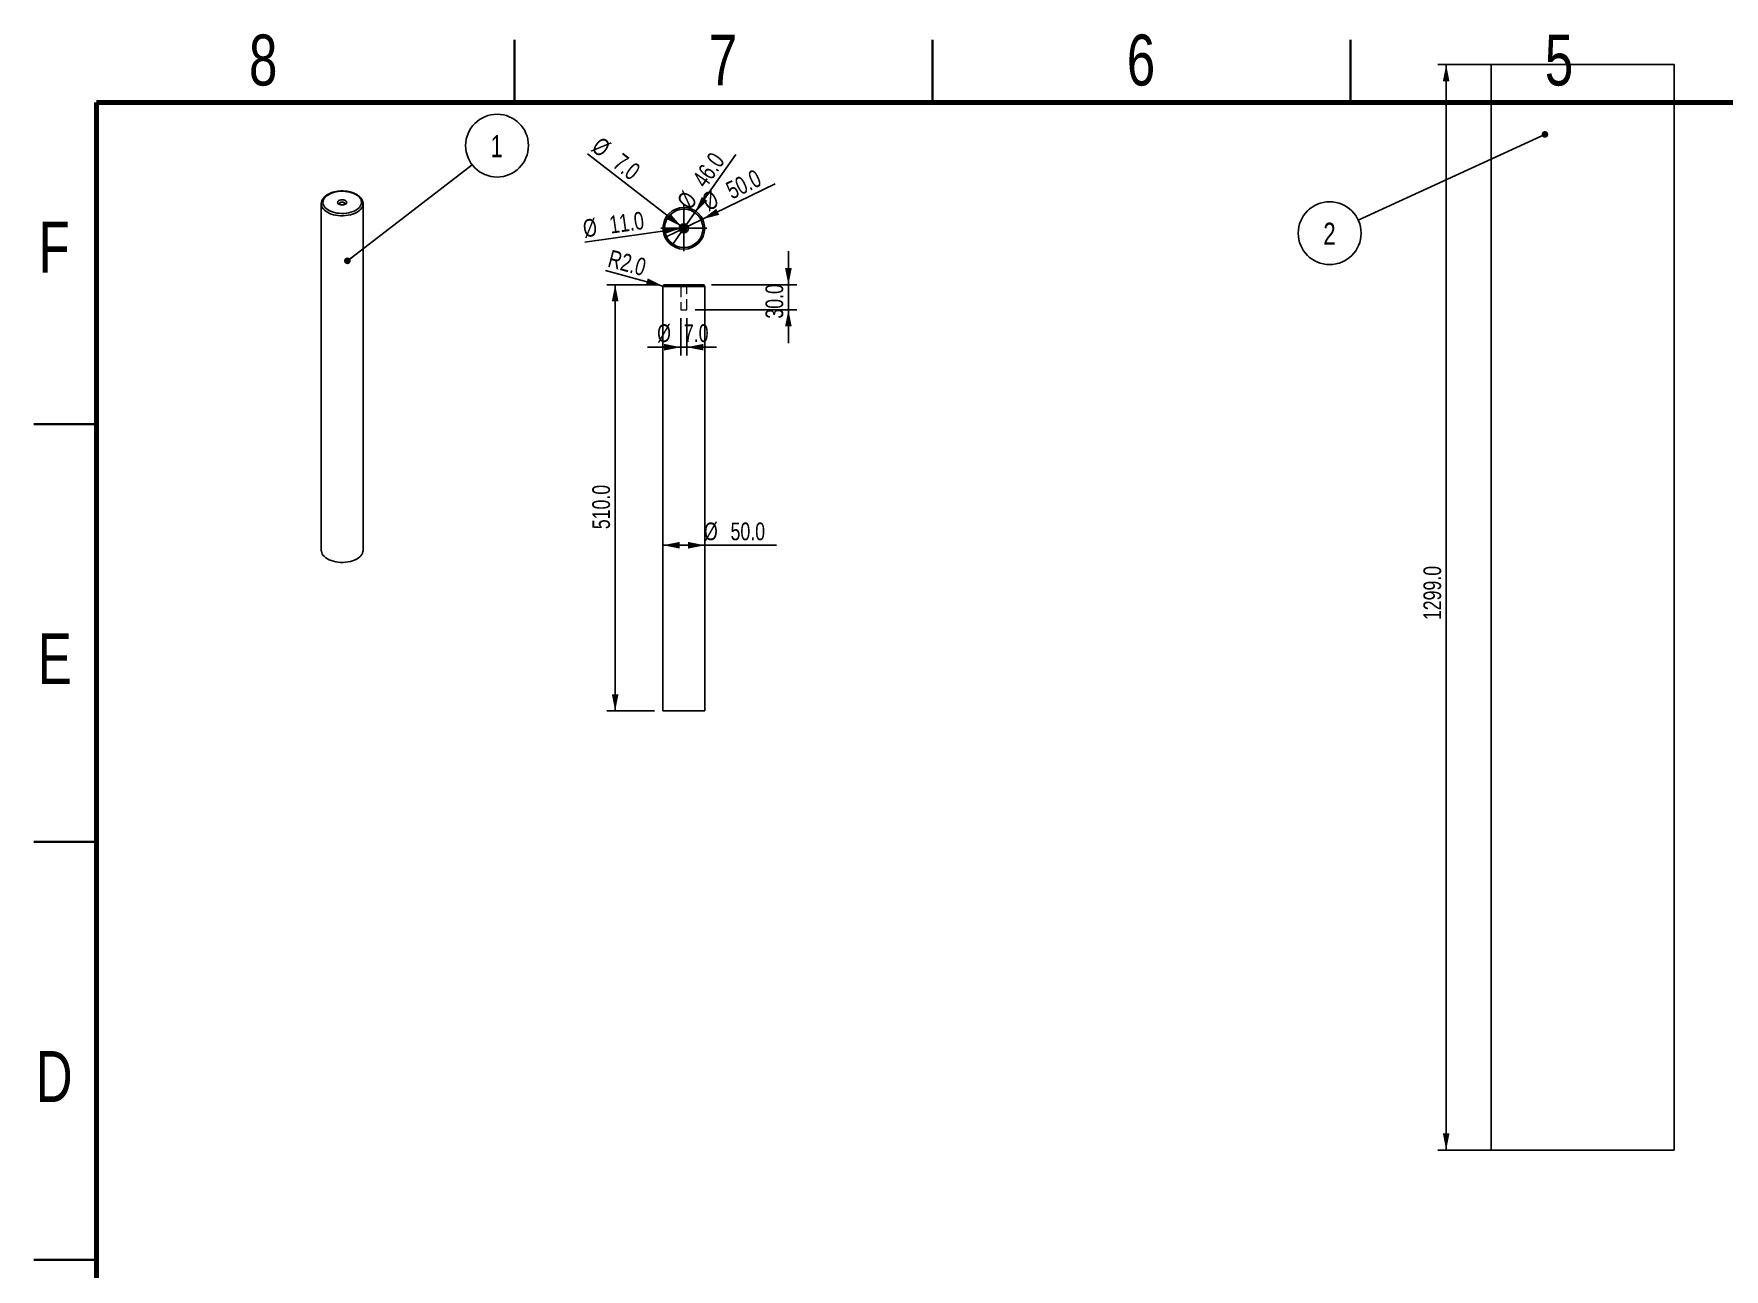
# Model space of a CAD drawing. Header units: millimetres. Extents: x 12 to 2088, y 10 to 1476.
# Drawn here: x 12 to 1023, y 737 to 1476 of the extents above; entities that cross this region are included whole.
import ezdxf

# ---------------------------------------------------------------- set-up
doc = ezdxf.new("R2010")
doc.units = ezdxf.units.MM
doc.header["$LTSCALE"] = 5
doc.linetypes.add('HIDDEN', pattern=[1.905, 1.27, -0.635])
doc.layers.add('SHEET', color=179, linetype='Continuous')
doc.styles.add('SLDTEXTSTYLE0', font='TXT', dxfattribs={"width": 0.75})
doc.dimstyles.new('SLDDIMSTYLE0', dxfattribs={"dimtxt": 0.18, "dimasz": 4, "dimexe": 0, "dimexo": 0.0625, "dimgap": 0, "dimtad": 0, "dimtih": 1, "dimtoh": 1, "dimdec": 0, "dimrnd": 1e-09, "dimzin": 0, "dimdsep": 46, "dimtxsty": 'Standard', "dimblk1": 'DOT', "dimblk2": 'DOT', "dimsah": 1, "dimcen": 0.09, "dimadec": 0, "dimazin": 0, "dimtfac": 4, "dimtdec": 0, "dimtofl": 0, "dimtmove": 0, "dimatfit": 3, "dimldrblk": 'DOT', "dimfxl": 1, "dimfrac": 2, "dimtolj": 1, "dimtzin": 0, "dimarcsym": 0})
doc.dimstyles.new('SLDDIMSTYLE1', dxfattribs={"dimtxt": 10.583333, "dimasz": 10, "dimexe": 0, "dimexo": 0.0625, "dimgap": 2.645833, "dimtad": 1, "dimdec": 1, "dimlfac": 2, "dimrnd": 1e-09, "dimzin": 4, "dimdsep": 46, "dimtxsty": 'SLDTEXTSTYLE0', "dimsah": 1, "dimcen": 0.09, "dimadec": 0, "dimazin": 1, "dimtfac": 1, "dimtdec": 1, "dimtofl": 0, "dimtmove": 0, "dimatfit": 3, "dimfxl": 1, "dimfrac": 2, "dimtolj": 1, "dimtzin": 12, "dimarcsym": 0})
doc.dimstyles.new('SLDDIMSTYLE2', dxfattribs={"dimtxt": 10.583333, "dimasz": 10, "dimexe": 0, "dimexo": 0.0625, "dimgap": 2.645833, "dimtad": 1, "dimdec": 1, "dimlfac": 2, "dimrnd": 1e-09, "dimzin": 4, "dimdsep": 46, "dimtxsty": 'SLDTEXTSTYLE0', "dimsah": 1, "dimcen": 0.09, "dimadec": 0, "dimazin": 1, "dimtfac": 1, "dimtdec": 1, "dimtmove": 0, "dimatfit": 0, "dimfxl": 1, "dimfrac": 2, "dimtolj": 1, "dimtzin": 12, "dimarcsym": 0})
doc.dimstyles.new('SLDDIMSTYLE3', dxfattribs={"dimtxt": 10.583333, "dimasz": 10, "dimexe": 0, "dimexo": 0.0625, "dimgap": 2.645833, "dimtad": 1, "dimdec": 1, "dimlfac": 2, "dimrnd": 1e-09, "dimzin": 4, "dimdsep": 46, "dimtxsty": 'SLDTEXTSTYLE0', "dimsah": 1, "dimcen": 0, "dimadec": 0, "dimazin": 1, "dimtfac": 1, "dimtdec": 1, "dimtofl": 0, "dimtmove": 0, "dimatfit": 3, "dimfxl": 1, "dimfrac": 2, "dimtolj": 1, "dimtzin": 12, "dimarcsym": 0})
doc.dimstyles.new('SLDDIMSTYLE4', dxfattribs={"dimtxt": 10.583333, "dimasz": 10, "dimexe": 0, "dimexo": 0.0625, "dimgap": 2.645833, "dimtad": 1, "dimdec": 1, "dimlfac": 2, "dimrnd": 1e-09, "dimzin": 4, "dimdsep": 46, "dimtxsty": 'SLDTEXTSTYLE0', "dimblk1": 'NONE', "dimsah": 1, "dimcen": 0, "dimadec": 0, "dimazin": 1, "dimtfac": 1, "dimtdec": 1, "dimtmove": 0, "dimatfit": 3, "dimldrblk": 'NONE', "dimfxl": 1, "dimfrac": 2, "dimtolj": 1, "dimtzin": 12, "dimarcsym": 0})

# ---------------------------------------------------------------- blocks, each defined once
blk = doc.blocks.new('SW_NOTE_0_2')
at = {"layer": 'SHEET', "color": 0}
blk.add_circle((14.9, 11.5), 18.8, dxfattribs=at)
at = {"layer": 'SHEET', "color": 0, "insert": (14.7, 17.8), "char_height": 13.2, "attachment_point": 2, "style": 'SLDTEXTSTYLE0'}
blk.add_mtext('1', dxfattribs=at)
blk = doc.blocks.new('_Dot')
at = {"color": 0, "linetype": 'ByBlock', "lineweight": -2}
blk.add_line((-0.5, 0), (-1, 0), dxfattribs=at)
at = {"color": 0, "linetype": 'ByBlock', "const_width": 0.5}
blk.add_lwpolyline([(-0.25, 0, 1), (0.25, 0, 1)], format="xyb", close=True, dxfattribs=at)
blk = doc.blocks.new('_D')
at = {"layer": 'SHEET'}
for p, q in [((384.8, 1325.9), (355.2, 1325.9)), ((360.2, 1325.9), (360.2, 1070.9)), ((383.8, 1070.9), (355.2, 1070.9))]:
    blk.add_line(p, q, dxfattribs=at)
for points in [[(360.2, 1325.9), (358.2, 1315.9), (362.2, 1315.9)], [(360.2, 1070.9), (362.2, 1080.9), (358.2, 1080.9)]]:
    blk.add_solid(points, dxfattribs=at)
at = {"layer": 'SHEET', "insert": (346.5, 1179.6), "char_height": 10.58, "attachment_point": 1, "rotation": 90, "style": 'SLDTEXTSTYLE0'}
blk.add_mtext('510.0', dxfattribs=at)
blk = doc.blocks.new('_D_1')
at = {"layer": 'SHEET'}
for q in [(388.8, 1170), (456.6, 1170)]:
    blk.add_line((413.8, 1170), q, dxfattribs=at)
for points in [[(388.8, 1170), (398.8, 1168), (398.8, 1172)], [(413.8, 1170), (403.8, 1172), (403.8, 1168)]]:
    blk.add_solid(points, dxfattribs=at)
at = {"layer": 'SHEET', "char_height": 10.58, "attachment_point": 1, "style": 'SLDTEXTSTYLE0'}
for s, insert in [('%%c', (413.3, 1183.6)), ('50.0', (429.2, 1183.6))]:
    blk.add_mtext(s, dxfattribs=dict(at, insert=insert))
blk = doc.blocks.new('_D_2')
at = {"layer": 'SHEET'}
for p, q in [((463.8, 1325.9), (463.8, 1345.9)), ((417.8, 1325.9), (468.8, 1325.9)), ((463.8, 1310.9), (463.8, 1325.9)), ((408, 1310.9), (468.8, 1310.9)), ((463.8, 1310.9), (463.8, 1290.9))]:
    blk.add_line(p, q, dxfattribs=at)
for points in [[(463.8, 1325.9), (465.8, 1335.9), (461.8, 1335.9)], [(463.8, 1310.9), (461.8, 1300.9), (465.8, 1300.9)]]:
    blk.add_solid(points, dxfattribs=at)
at = {"layer": 'SHEET', "insert": (450.1, 1305.6), "char_height": 10.58, "attachment_point": 1, "rotation": 90, "style": 'SLDTEXTSTYLE0'}
blk.add_mtext('30.0', dxfattribs=at)
blk = doc.blocks.new('_D_3')
at = {"layer": 'SHEET'}
for p, q in [((399.5, 1305.9), (399.5, 1283.5)), ((403, 1305.9), (403, 1283.5)), ((399.5, 1288.5), (379.5, 1288.5)), ((403, 1288.5), (399.5, 1288.5)), ((403, 1288.5), (420.8, 1288.5))]:
    blk.add_line(p, q, dxfattribs=at)
for points in [[(399.5, 1288.5), (389.5, 1290.5), (389.5, 1286.5)], [(403, 1288.5), (413, 1286.5), (413, 1290.5)]]:
    blk.add_solid(points, dxfattribs=at)
at = {"layer": 'SHEET', "char_height": 10.58, "attachment_point": 1, "style": 'SLDTEXTSTYLE0'}
for s, insert in [('%%c', (385.3, 1302.2)), ('7.0', (401.3, 1302.2))]:
    blk.add_mtext(s, dxfattribs=dict(at, insert=insert))
blk = doc.blocks.new('_D_4')
at = {"layer": 'SHEET'}
for q in [(354.5, 1334.3), (389.8, 1324.9)]:
    blk.add_line((388.8, 1325.1), q, dxfattribs=at)
blk.add_solid([(388.8, 1325.1), (379.7, 1329.7), (378.6, 1325.8)], dxfattribs=at)
at = {"layer": 'SHEET', "insert": (357.9, 1347), "char_height": 10.58, "attachment_point": 1, "rotation": 345, "style": 'SLDTEXTSTYLE0'}
blk.add_mtext('R2.0', dxfattribs=at)
blk = doc.blocks.new('_D_5')
at = {"layer": 'SHEET'}
for q in [(432.4, 1403.9), (394.6, 1350.2)]:
    blk.add_line((407.9, 1369), q, dxfattribs=at)
blk.add_solid([(407.9, 1369), (415.3, 1376.1), (412, 1378.4)], dxfattribs=at)
at = {"layer": 'SHEET', "char_height": 10.58, "attachment_point": 1, "rotation": 54.8849, "style": 'SLDTEXTSTYLE0'}
for s, insert in [('46.0', (405.7, 1389.2)), ('%%c', (396.5, 1376.1))]:
    blk.add_mtext(s, dxfattribs=dict(at, insert=insert))
blk = doc.blocks.new('_None')
blk = doc.blocks.new('_D_6')
at = {"layer": 'SHEET'}
for q in [(455.9, 1386.2), (390, 1354.2)]:
    blk.add_line((412.5, 1365.1), q, dxfattribs=at)
blk.add_solid([(412.5, 1365.1), (422.4, 1367.7), (420.6, 1371.3)], dxfattribs=at)
at = {"layer": 'SHEET', "char_height": 10.58, "attachment_point": 1, "rotation": 25.9072, "style": 'SLDTEXTSTYLE0'}
for s, insert in [('50.0', (425.4, 1386.3)), ('%%c', (411.1, 1379.3))]:
    blk.add_mtext(s, dxfattribs=dict(at, insert=insert))
blk = doc.blocks.new('_D_7')
at = {"layer": 'SHEET'}
for q in [(343.6, 1404.3), (402.6, 1358.6)]:
    blk.add_line((399.9, 1360.7), q, dxfattribs=at)
blk.add_solid([(399.9, 1360.7), (393.2, 1368.4), (390.7, 1365.2)], dxfattribs=at)
at = {"layer": 'SHEET', "char_height": 10.58, "attachment_point": 1, "rotation": 322.2813, "style": 'SLDTEXTSTYLE0'}
for s, insert in [('%%c', (351.8, 1415)), ('7.0', (364.5, 1405.2))]:
    blk.add_mtext(s, dxfattribs=dict(at, insert=insert))
blk = doc.blocks.new('_D_8')
at = {"layer": 'SHEET'}
for q in [(342.1, 1351.3), (404, 1360)]:
    blk.add_line((398.5, 1359.3), q, dxfattribs=at)
blk.add_solid([(398.5, 1359.3), (388.4, 1359.8), (388.9, 1355.9)], dxfattribs=at)
at = {"layer": 'SHEET', "char_height": 10.58, "attachment_point": 1, "rotation": 7.9926, "style": 'SLDTEXTSTYLE0'}
for s, insert in [('%%c', (340.3, 1364.6)), ('11.0', (356.1, 1366.9))]:
    blk.add_mtext(s, dxfattribs=dict(at, insert=insert))
blk = doc.blocks.new('SW_CENTERMARKSYMBOL_0')
at = {"layer": 'SHEET', "color": 0}
for p, q in [((0, 2.5), (0, 13.75)), ((-2.5, 0), (-13.75, 0)), ((0, 0), (-1.25, 0)), ((0, 0), (0, 1.25)), ((0, 0), (0, -1.25)), ((0, 0), (1.25, 0)), ((2.5, 0), (13.75, 0)), ((0, -2.5), (0, -13.75))]:
    blk.add_line(p, q, dxfattribs=at)
blk = doc.blocks.new('_D_9')
at = {"layer": 'SHEET'}
for p, q in [((988.6, 1457.6), (852.2, 1457.6)), ((857.2, 808.1), (857.2, 1457.6)), ((988.6, 808.1), (852.2, 808.1))]:
    blk.add_line(p, q, dxfattribs=at)
for points in [[(857.2, 1457.6), (855.2, 1447.6), (859.2, 1447.6)], [(857.2, 808.1), (859.2, 818.1), (855.2, 818.1)]]:
    blk.add_solid(points, dxfattribs=at)
at = {"layer": 'SHEET', "insert": (843.6, 1125.2), "char_height": 10.58, "attachment_point": 1, "rotation": 90, "style": 'SLDTEXTSTYLE0'}
blk.add_mtext('1299.0', dxfattribs=at)
blk = doc.blocks.new('SW_NOTE_0_3')
at = {"layer": 'SHEET', "color": 0}
blk.add_circle((-17.1, -7.8), 18.8, dxfattribs=at)
at = {"layer": 'SHEET', "color": 0, "insert": (-17.2, -1.5), "char_height": 13.2, "attachment_point": 2, "style": 'SLDTEXTSTYLE0'}
blk.add_mtext('2', dxfattribs=at)

msp = doc.modelspace()

# ---------------------------------------------------------------- linework, layer by layer
at = {"color": 7, "linetype": 'Continuous', "lineweight": 35}
for p, q in [((300, 1435), (300, 1472.5)), ((550, 1435), (550, 1472.5)), ((800, 1435), (800, 1472.5)), ((50, 1242.5), (12.5, 1242.5)), ((50, 992.5), (12.5, 992.5)), ((12.5, 742.5), (50, 742.5)), ((50, 742.5), (12.5, 742.5))]:
    msp.add_line(p, q, dxfattribs=at)
at = {"color": 7, "linetype": 'Continuous', "lineweight": 25}
for p, q in [((884.086, 1457.57), (884.086, 808.07)), ((884.086, 1457.57), (938.861, 1457.57)), ((938.861, 1457.57), (993.636, 1457.57)), ((993.636, 808.07), (993.636, 1457.57)), ((184.444, 1374.346), (184.444, 1166.945)), ((209.444, 1166.945), (209.444, 1374.346)), ((388.76, 1324.88), (388.76, 1070.88)), ((389.76, 1325.88), (401.26, 1325.88)), ((401.26, 1325.88), (412.76, 1325.88)), ((413.76, 1070.88), (413.76, 1324.88)), ((388.76, 1070.88), (401.26, 1070.88)), ((401.26, 1070.88), (413.76, 1070.88)), ((884.086, 808.07), (938.861, 808.07)), ((938.861, 808.07), (993.636, 808.07))]:
    msp.add_line(p, q, dxfattribs=at)
at = {"color": 7, "linetype": 'Continuous', "lineweight": 70}
for p, q in [((50, 50), (50, 1435)), ((50, 1435), (2050, 1435))]:
    msp.add_line(p, q, dxfattribs=at)
at = {"color": 8, "linetype": 'Continuous', "lineweight": 25}
for p, q in [((401.26, 1324.88), (388.76, 1324.88)), ((413.76, 1324.88), (401.26, 1324.88))]:
    msp.add_line(p, q, dxfattribs=at)
at = {"color": 7, "linetype": 'HIDDEN', "lineweight": 18}
for p, q in [((388.76, 1324.88), (413.76, 1324.88)), ((399.51, 1324.88), (399.51, 1310.88)), ((399.516, 1324.88), (403.004, 1324.88)), ((403.01, 1310.88), (403.01, 1324.88)), ((399.51, 1310.88), (401.26, 1310.88)), ((401.26, 1310.88), (403.01, 1310.88))]:
    msp.add_line(p, q, dxfattribs=at)
at = {"color": 7, "linetype": 'Continuous', "lineweight": 25, "flags": 128}
for points in [[(188.812, 1370.469), (189.895, 1369.917), (191.09, 1369.449), (192.376, 1369.07), (193.735, 1368.788), (195.145, 1368.606), (196.582, 1368.527), (198.026, 1368.554), (199.452, 1368.684), (200.839, 1368.917), (202.165, 1369.248), (203.408, 1369.672), (204.549, 1370.183), (205.57, 1370.773), (206.455, 1371.431), (207.19, 1372.149), (207.764, 1372.914), (208.167, 1373.715), (208.393, 1374.538), (208.438, 1375.371), (208.302, 1376.201), (207.987, 1377.015), (207.498, 1377.799), (206.842, 1378.542), (206.03, 1379.232), (205.075, 1379.857), (203.992, 1380.409), (202.798, 1380.877), (201.511, 1381.256), (200.152, 1381.538), (198.743, 1381.72), (197.305, 1381.798), (195.861, 1381.772), (194.435, 1381.642), (193.048, 1381.409), (191.723, 1381.078), (190.48, 1380.654), (189.339, 1380.143), (188.317, 1379.553), (187.432, 1378.894), (186.697, 1378.177), (186.123, 1377.412), (185.721, 1376.611), (185.495, 1375.788), (185.449, 1374.954), (185.585, 1374.124), (185.9, 1373.311), (186.389, 1372.526), (187.045, 1371.783), (187.857, 1371.094), (188.812, 1370.469)], [(194.999, 1374.04), (194.562, 1374.369), (194.287, 1374.752), (194.194, 1375.163), (194.287, 1375.574), (194.562, 1375.957), (194.999, 1376.285), (195.569, 1376.538), (196.232, 1376.696), (196.944, 1376.75), (197.655, 1376.696), (198.319, 1376.538), (198.888, 1376.285), (199.325, 1375.957), (199.6, 1375.574), (199.694, 1375.163), (199.6, 1374.752), (199.325, 1374.369), (198.888, 1374.04), (198.319, 1373.788), (197.655, 1373.629), (196.944, 1373.575), (196.232, 1373.629), (195.569, 1373.788), (194.999, 1374.04)], [(209.441, 1374.496), (209.442, 1374.453), (209.444, 1374.346)], [(184.444, 1166.945), (184.478, 1166.411), (184.675, 1165.563), (185.044, 1164.735), (185.58, 1163.938), (186.276, 1163.184), (187.121, 1162.482), (188.105, 1161.842)], [(188.105, 1161.842), (189.212, 1161.275), (190.428, 1160.787), (191.736, 1160.385), (193.116, 1160.075), (194.55, 1159.862), (196.018, 1159.749), (197.499, 1159.736), (198.972, 1159.825), (200.417, 1160.013), (201.813, 1160.299), (203.14, 1160.678), (204.381, 1161.145), (205.517, 1161.693), (206.532, 1162.316), (207.414, 1163.003), (208.148, 1163.745), (208.725, 1164.533), (209.136, 1165.354), (209.376, 1166.198), (209.444, 1166.945)]]:
    msp.add_lwpolyline(points, dxfattribs=at)
at = {"color": 8, "linetype": 'Continuous', "lineweight": 25, "flags": 128}
for points in [[(198.694, 1374.351), (198.621, 1374.635), (198.368, 1374.933), (197.961, 1375.169), (197.443, 1375.315), (196.871, 1375.356), (196.307, 1375.287), (195.813, 1375.117), (195.44, 1374.863), (195.231, 1374.554), (195.194, 1374.341)], [(188.105, 1369.244), (187.121, 1369.883), (186.276, 1370.585), (185.58, 1371.34), (185.044, 1372.137), (184.675, 1372.965), (184.478, 1373.812), (184.444, 1374.297)], [(209.444, 1374.346), (209.376, 1373.599), (209.136, 1372.755), (208.725, 1371.934), (208.148, 1371.147), (207.414, 1370.404), (206.532, 1369.717), (205.517, 1369.095), (204.381, 1368.546), (203.14, 1368.079), (201.813, 1367.7), (200.417, 1367.414), (198.972, 1367.226), (197.499, 1367.137), (196.018, 1367.15), (194.55, 1367.264), (193.116, 1367.477), (191.736, 1367.786), (190.428, 1368.188), (189.212, 1368.676), (188.105, 1369.244)]]:
    msp.add_lwpolyline(points, dxfattribs=at)
at = {"color": 7, "linetype": 'Continuous', "lineweight": 25}
for radius in [12.5, 11.5, 2.75, 1.75]:
    msp.add_circle((401.26, 1359.638), radius, dxfattribs=at)
for centre, start, end in [((389.76, 1324.88), 90, 180), ((412.76, 1324.88), 0, 90)]:
    msp.add_arc(centre, 1, start, end, dxfattribs=at)
at = {"color": 7, "linetype": 'HIDDEN', "lineweight": 18}
for centre, start, end in [((398.51, 1324.88), 0, 90), ((404.01, 1324.88), 90, 180)]:
    msp.add_arc(centre, 1, start, end, dxfattribs=at)
at = {"color": 7, "linetype": 'Continuous', "lineweight": 25}
for points, knots in [([(209.429, 1374.52), (209.415, 1374.76), (209.383, 1375.291), (209.146, 1376.096), (208.76, 1376.924), (208.224, 1377.717), (207.544, 1378.469), (206.727, 1379.169), (205.781, 1379.809), (204.721, 1380.377), (203.562, 1380.868), (202.321, 1381.275), (201.014, 1381.594), (199.658, 1381.823), (198.268, 1381.959), (196.863, 1382.001), (195.459, 1381.948), (194.073, 1381.802), (192.722, 1381.563), (191.422, 1381.233), (190.189, 1380.817), (189.038, 1380.315), (187.983, 1379.734), (187.039, 1379.076), (186.22, 1378.349), (185.542, 1377.562), (185.015, 1376.725), (184.657, 1375.855), (184.46, 1375.037), (184.459, 1374.513), (184.459, 1374.289)], [0, 0, 0, 0, 0.02820356, 0.06240099, 0.09686805, 0.13189807, 0.16758945, 0.2038512, 0.24048768, 0.27730225, 0.31414212, 0.35093489, 0.38766384, 0.42433377, 0.46096005, 0.49756282, 0.53416428, 0.57078333, 0.60744027, 0.64415889, 0.6809618, 0.71786743, 0.75488333, 0.79199323, 0.82911245, 0.8660674, 0.90261903, 0.93852473, 0.97367639, 1, 1, 1, 1]), ([(198.691, 1374.352), (198.692, 1374.353), (198.695, 1374.358), (198.632, 1374.259), (198.424, 1374.098), (198.078, 1373.934), (197.629, 1373.811), (197.112, 1373.75), (196.573, 1373.764), (196.066, 1373.853), (195.712, 1373.977), (195.492, 1374.09), (195.323, 1374.202), (195.204, 1374.322), (195.191, 1374.37), (195.192, 1374.362), (195.192, 1374.361)], [0, 0, 0, 0, 0.04978116, 0.1299946, 0.2139009, 0.29752708, 0.38339529, 0.47185783, 0.56175729, 0.65155607, 0.7394776, 0.78233552, 0.82637215, 0.90914765, 0.99450602, 1, 1, 1, 1])]:
    msp.add_open_spline(points, degree=3, knots=knots, dxfattribs=at)

# ---------------------------------------------------------------- block references
at = {"layer": 'SHEET'}
for name, p in [('SW_NOTE_0_2', (274.643, 1397.601)), ('SW_NOTE_0_3', (804.616, 1364.526)), ('SW_CENTERMARKSYMBOL_0', (401.26, 1359.638))]:
    msp.add_blockref(name, p, dxfattribs=at)

# ---------------------------------------------------------------- texts
at = {"color": 7, "linetype": 'Continuous', "lineweight": 0, "char_height": 30.48, "attachment_point": 2, "style": 'SLDTEXTSTYLE0'}
for s, insert in [('8', (149.693, 1475.568)), ('7', (424.693, 1475.568)), ('6', (674.693, 1475.568)), ('5', (924.693, 1475.568)), ('F', (24.683, 1363.628)), ('E', (25.053, 1117.378)), ('D', (24.651, 867.378))]:
    msp.add_mtext(s, dxfattribs=dict(at, insert=insert))

# ---------------------------------------------------------------- dimensions: what is measured, and where the dimension line sits
at = {"layer": 'SHEET'}
for base, p1, p2, dimstyle, picture, middle in [((857.227, 1457.57), (993.636, 808.07), (993.636, 1457.57), 'SLDDIMSTYLE1', '_D_9', (857.227, 1146.662)), ((463.76, 1325.88), (403.01, 1310.88), (412.76, 1325.88), 'SLDDIMSTYLE2', '_D_2', (463.76, 1319.253)), ((360.19, 1070.88), (389.76, 1325.88), (388.76, 1070.88), 'SLDDIMSTYLE1', '_D', (360.19, 1197.229))]:
    dim = msp.add_linear_dim(base=base, p1=p1, p2=p2, angle=90, dimstyle=dimstyle, dxfattribs=at)
    dim.commit()
    dim.dimension.update_dxf_attribs({"geometry": picture, "text_midpoint": middle, "dimtype": 160})
for p1, p2, picture, middle in [((402.644, 1358.567), (399.875, 1360.709), '_D_7', (357.091, 1393.799)), ((394.645, 1350.231), (407.875, 1369.045), '_D_5', (420.528, 1387.038)), ((390.016, 1354.177), (412.504, 1365.1), '_D_6', (437.225, 1377.107)), ((403.983, 1360.02), (398.536, 1359.256), '_D_8', (362.67, 1354.22))]:
    dim = msp.add_diameter_dim_2p(p1=p1, p2=p2, dimstyle='SLDDIMSTYLE4', dxfattribs=at)
    dim.commit()
    dim.dimension.update_dxf_attribs({"geometry": picture, "text_midpoint": middle, "dimtype": 163})
dim = msp.add_radius_dim(center=(389.76, 1324.88), mpoint=(388.794, 1325.139), dimstyle='SLDDIMSTYLE3', dxfattribs=at)
dim.commit()
dim.dimension.update_dxf_attribs({"geometry": '_D_4', "text_midpoint": (366.764, 1331.042), "dimtype": 164})
for base, p1, p2, dimstyle, picture, middle in [((399.51, 1288.541), (403.01, 1310.88), (399.51, 1310.88), 'SLDDIMSTYLE2', '_D_3', (403.088, 1288.541)), ((388.76, 1169.977), (413.76, 1070.88), (388.76, 1070.88), 'SLDDIMSTYLE1', '_D_1', (434.921, 1169.977))]:
    dim = msp.add_linear_dim(base=base, p1=p1, p2=p2, text='%%c<>', dimstyle=dimstyle, dxfattribs=at)
    dim.commit()
    dim.dimension.update_dxf_attribs({"geometry": picture, "text_midpoint": middle, "dimtype": 160})

# ---------------------------------------------------------------- leaders
for points in [[(916.277, 1415.826), (804.616, 1364.526)], [(200.039, 1340.178), (274.643, 1397.601)]]:
    msp.add_leader(points, dimstyle='SLDDIMSTYLE0', dxfattribs=at)

doc.saveas('drawing.dxf')
